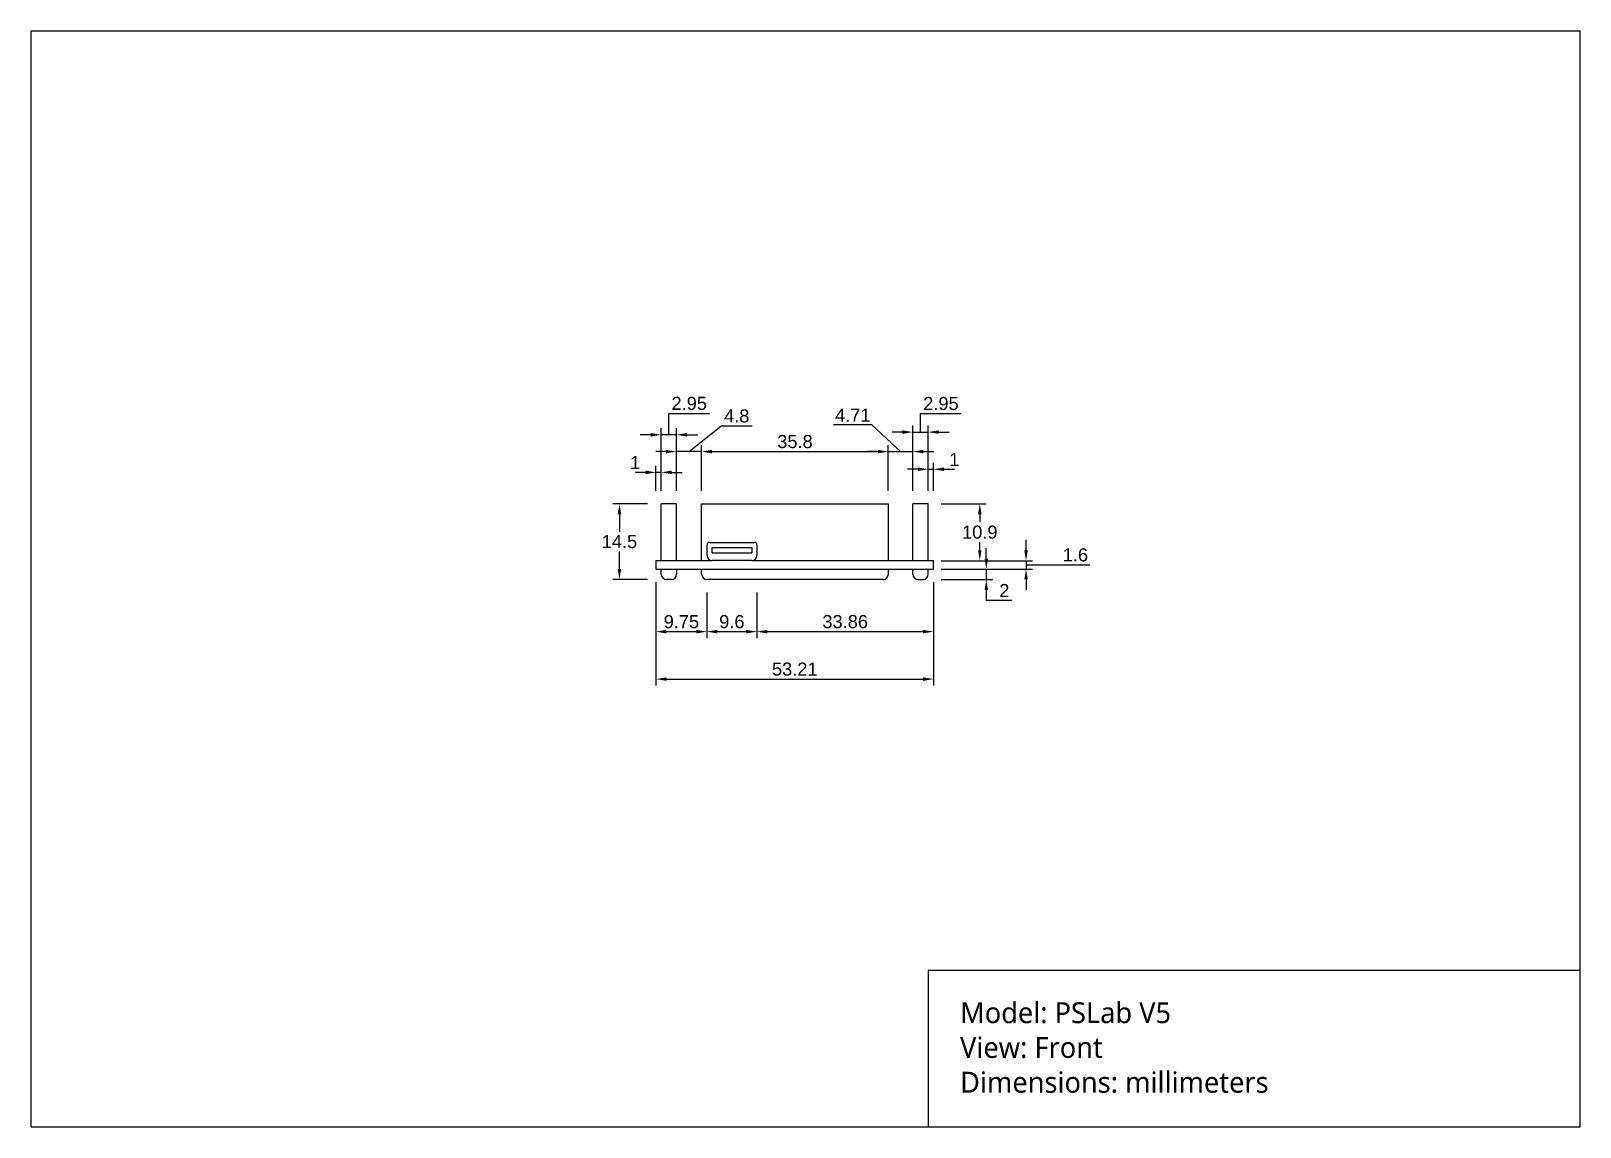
# Model space of a CAD drawing. Header units: millimetres. Extents: x 0 to 297, y 0 to 210.
import ezdxf

# ---------------------------------------------------------------- set-up
doc = ezdxf.new("R2010")
doc.units = ezdxf.units.MM
doc.styles.get("Standard").update_dxf_attribs({"font": 'arial.ttf'})
doc.dimstyles.new('Front', dxfattribs={"dimscale": 0, "dimtxt": 2.5, "dimasz": 2, "dimexe": 1.25, "dimexo": 2.5, "dimtad": 1, "dimtih": 1, "dimtoh": 1, "dimdsep": 46, "dimtxsty": 'Standard', "dimcen": 2.5, "dimclrd": 5, "dimclre": 5, "dimclrt": 5, "dimadec": 0, "dimazin": 0, "dimtfac": 1, "dimtmove": 0, "dimatfit": 3, "dimfxl": 1, "dimarcsym": 0})

# ---------------------------------------------------------------- blocks, each defined once
blk = doc.blocks.new('*D38')
at = {"color": 4, "lineweight": -2, "transparency": 16777216}
for p, q in [((118.22, 119.41), (111.58, 119.41)), ((112.83, 117.41), (112.83, 114.06)), ((112.83, 106.91), (112.83, 110.26)), ((118.22, 104.91), (111.58, 104.91))]:
    blk.add_line(p, q, dxfattribs=at)
at = {"color": 4, "transparency": 16777216}
for points in [[(112.49, 117.41), (113.16, 117.41), (112.83, 119.41)], [(112.49, 106.91), (113.16, 106.91), (112.83, 104.91)]]:
    blk.add_solid(points, dxfattribs=at)
at = {"layer": 'Defpoints', "color": 0, "transparency": 16777216}
for p in [(120.72, 119.41), (112.83, 104.91), (120.72, 104.91)]:
    blk.add_point(p, dxfattribs=at)
at = {"color": 4, "transparency": 16777216, "insert": (112.83, 112.16), "char_height": 2.5, "attachment_point": 5}
blk.add_mtext('14.5', dxfattribs=at)
blk = doc.blocks.new('*D46')
at = {"color": 4, "lineweight": -2, "transparency": 16777216}
for p, q in [((119.83, 104.41), (119.83, 84.57)), ((173.04, 104.41), (173.04, 84.57)), ((121.83, 85.82), (171.04, 85.82))]:
    blk.add_line(p, q, dxfattribs=at)
at = {"color": 4, "transparency": 16777216}
for points in [[(121.83, 86.15), (121.83, 85.48), (119.83, 85.82)], [(171.04, 86.15), (171.04, 85.48), (173.04, 85.82)]]:
    blk.add_solid(points, dxfattribs=at)
at = {"layer": 'Defpoints', "color": 0, "transparency": 16777216}
for p in [(119.83, 106.91), (173.04, 106.91), (173.04, 85.82)]:
    blk.add_point(p, dxfattribs=at)
at = {"color": 4, "transparency": 16777216, "insert": (146.44, 87.72), "char_height": 2.5, "attachment_point": 5}
blk.add_mtext('53.21', dxfattribs=at)
blk = doc.blocks.new('*D50')
at = {"color": 5, "lineweight": -2, "transparency": 16777216}
for p, q in [((128.58, 121.91), (128.58, 130.66)), ((130.58, 129.41), (162.38, 129.41)), ((164.38, 121.91), (164.38, 130.66))]:
    blk.add_line(p, q, dxfattribs=at)
at = {"color": 5, "transparency": 16777216}
for points in [[(130.58, 129.75), (130.58, 129.08), (128.58, 129.41)], [(162.38, 129.75), (162.38, 129.08), (164.38, 129.41)]]:
    blk.add_solid(points, dxfattribs=at)
at = {"layer": 'Defpoints', "color": 0, "transparency": 16777216}
for p in [(164.38, 129.41), (128.58, 119.41), (164.38, 119.41)]:
    blk.add_point(p, dxfattribs=at)
at = {"color": 5, "transparency": 16777216, "insert": (146.48, 131.32), "char_height": 2.5, "attachment_point": 5}
blk.add_mtext('35.8', dxfattribs=at)
blk = doc.blocks.new('*D51')
at = {"color": 5, "lineweight": -2, "transparency": 16777216}
for p, q in [((161.24, 134.51), (153.88, 134.51)), ((166.74, 129.41), (161.24, 134.51)), ((162.38, 129.41), (160.38, 129.41)), ((164.38, 121.91), (164.38, 130.66)), ((164.38, 129.41), (169.09, 129.41)), ((164.38, 129.41), (169.09, 129.41)), ((169.09, 121.91), (169.09, 130.66)), ((171.09, 129.41), (173.09, 129.41))]:
    blk.add_line(p, q, dxfattribs=at)
at = {"color": 5, "transparency": 16777216}
for points in [[(162.38, 129.75), (162.38, 129.08), (164.38, 129.41)], [(171.09, 129.75), (171.09, 129.08), (169.09, 129.41)]]:
    blk.add_solid(points, dxfattribs=at)
at = {"layer": 'Defpoints', "color": 0, "transparency": 16777216}
for p in [(169.09, 129.41), (164.38, 119.41), (169.09, 119.41)]:
    blk.add_point(p, dxfattribs=at)
at = {"color": 5, "transparency": 16777216, "insert": (157.56, 136.39), "char_height": 2.5, "attachment_point": 5}
blk.add_mtext('4.71', dxfattribs=at)
blk = doc.blocks.new('*D52')
at = {"color": 5, "lineweight": -2, "transparency": 16777216}
for p, q in [((170.57, 133.15), (170.57, 136.71)), ((170.57, 136.71), (178.37, 136.71)), ((169.09, 121.91), (169.09, 134.4)), ((172.04, 121.91), (172.04, 134.4)), ((167.09, 133.15), (165.09, 133.15)), ((169.09, 133.15), (172.04, 133.15)), ((169.09, 133.15), (172.04, 133.15)), ((174.04, 133.15), (176.04, 133.15))]:
    blk.add_line(p, q, dxfattribs=at)
at = {"color": 5, "transparency": 16777216}
for points in [[(167.09, 133.48), (167.09, 132.81), (169.09, 133.15)], [(174.04, 133.48), (174.04, 132.81), (172.04, 133.15)]]:
    blk.add_solid(points, dxfattribs=at)
at = {"layer": 'Defpoints', "color": 0, "transparency": 16777216}
for p in [(172.04, 133.15), (169.09, 119.41), (172.04, 119.41)]:
    blk.add_point(p, dxfattribs=at)
at = {"color": 5, "transparency": 16777216, "insert": (174.47, 138.61), "char_height": 2.5, "attachment_point": 5}
blk.add_mtext('2.95', dxfattribs=at)
blk = doc.blocks.new('*D53')
at = {"color": 5, "lineweight": -2, "transparency": 16777216}
for p, q in [((170.04, 126.03), (168.04, 126.03)), ((172.04, 121.91), (172.04, 127.28)), ((172.04, 126.03), (173.04, 126.03)), ((173.04, 121.91), (173.04, 127.28)), ((175.04, 126.03), (177.04, 126.03))]:
    blk.add_line(p, q, dxfattribs=at)
at = {"color": 5, "transparency": 16777216}
for points in [[(170.04, 126.37), (170.04, 125.7), (172.04, 126.03)], [(175.04, 126.37), (175.04, 125.7), (173.04, 126.03)]]:
    blk.add_solid(points, dxfattribs=at)
at = {"layer": 'Defpoints', "color": 0, "transparency": 16777216}
for p in [(173.04, 126.03), (172.04, 119.41), (173.04, 119.41)]:
    blk.add_point(p, dxfattribs=at)
at = {"color": 5, "transparency": 16777216, "insert": (177.04, 127.91), "char_height": 2.5, "attachment_point": 5}
blk.add_mtext('1', dxfattribs=at)
blk = doc.blocks.new('*D54')
at = {"color": 5, "lineweight": -2, "transparency": 16777216}
for p, q in [((126.18, 129.41), (132.36, 134.33)), ((132.36, 134.33), (138.26, 134.33)), ((121.78, 129.41), (119.78, 129.41)), ((123.78, 121.91), (123.78, 130.66)), ((128.58, 129.41), (123.78, 129.41)), ((128.58, 129.41), (123.78, 129.41)), ((128.58, 121.91), (128.58, 130.66)), ((130.58, 129.41), (132.58, 129.41))]:
    blk.add_line(p, q, dxfattribs=at)
at = {"color": 5, "transparency": 16777216}
for points in [[(121.78, 129.75), (121.78, 129.08), (123.78, 129.41)], [(130.58, 129.75), (130.58, 129.08), (128.58, 129.41)]]:
    blk.add_solid(points, dxfattribs=at)
at = {"layer": 'Defpoints', "color": 0, "transparency": 16777216}
for p in [(123.78, 129.41), (123.78, 119.41), (128.58, 119.41)]:
    blk.add_point(p, dxfattribs=at)
at = {"color": 5, "transparency": 16777216, "insert": (135.31, 136.23), "char_height": 2.5, "attachment_point": 5}
blk.add_mtext('4.8', dxfattribs=at)
blk = doc.blocks.new('*D55')
at = {"color": 5, "lineweight": -2, "transparency": 16777216}
for p, q in [((122.31, 132.63), (122.31, 136.74)), ((122.31, 136.74), (130.11, 136.74)), ((120.83, 121.91), (120.83, 133.88)), ((123.78, 121.91), (123.78, 133.88)), ((118.83, 132.63), (116.83, 132.63)), ((123.78, 132.63), (120.83, 132.63)), ((123.78, 132.63), (120.83, 132.63)), ((125.78, 132.63), (127.78, 132.63))]:
    blk.add_line(p, q, dxfattribs=at)
at = {"color": 5, "transparency": 16777216}
for points in [[(118.83, 132.96), (118.83, 132.29), (120.83, 132.63)], [(125.78, 132.96), (125.78, 132.29), (123.78, 132.63)]]:
    blk.add_solid(points, dxfattribs=at)
at = {"layer": 'Defpoints', "color": 0, "transparency": 16777216}
for p in [(120.83, 132.63), (120.83, 119.41), (123.78, 119.41)]:
    blk.add_point(p, dxfattribs=at)
at = {"color": 5, "transparency": 16777216, "insert": (126.21, 138.64), "char_height": 2.5, "attachment_point": 5}
blk.add_mtext('2.95', dxfattribs=at)
blk = doc.blocks.new('*D56')
at = {"color": 5, "lineweight": -2, "transparency": 16777216}
for p, q in [((117.83, 125.43), (115.83, 125.43)), ((119.83, 121.91), (119.83, 126.68)), ((120.83, 125.43), (119.83, 125.43)), ((120.83, 121.91), (120.83, 126.68)), ((122.83, 125.43), (124.83, 125.43))]:
    blk.add_line(p, q, dxfattribs=at)
at = {"color": 5, "transparency": 16777216}
for points in [[(117.83, 125.77), (117.83, 125.1), (119.83, 125.43)], [(122.83, 125.77), (122.83, 125.1), (120.83, 125.43)]]:
    blk.add_solid(points, dxfattribs=at)
at = {"layer": 'Defpoints', "color": 0, "transparency": 16777216}
for p in [(119.83, 125.43), (119.83, 119.41), (120.83, 119.41)]:
    blk.add_point(p, dxfattribs=at)
at = {"color": 5, "transparency": 16777216, "insert": (115.83, 127.31), "char_height": 2.5, "attachment_point": 5}
blk.add_mtext('1', dxfattribs=at)
blk = doc.blocks.new('*D58')
at = {"color": 5, "lineweight": -2, "transparency": 16777216}
for p, q in [((119.83, 102.41), (119.83, 93.66)), ((129.58, 102.41), (129.58, 93.66)), ((121.83, 94.91), (127.58, 94.91))]:
    blk.add_line(p, q, dxfattribs=at)
at = {"color": 5, "transparency": 16777216}
for points in [[(121.83, 95.25), (121.83, 94.58), (119.83, 94.91)], [(127.58, 95.25), (127.58, 94.58), (129.58, 94.91)]]:
    blk.add_solid(points, dxfattribs=at)
at = {"layer": 'Defpoints', "color": 0, "transparency": 16777216}
for p in [(119.83, 104.91), (129.58, 104.91), (129.58, 94.91)]:
    blk.add_point(p, dxfattribs=at)
at = {"color": 5, "transparency": 16777216, "insert": (124.71, 96.81), "char_height": 2.5, "attachment_point": 5}
blk.add_mtext('9.75', dxfattribs=at)
blk = doc.blocks.new('*D59')
at = {"color": 5, "lineweight": -2, "transparency": 16777216}
for p, q in [((129.58, 102.41), (129.58, 93.66)), ((139.18, 102.41), (139.18, 93.66)), ((131.58, 94.91), (137.18, 94.91))]:
    blk.add_line(p, q, dxfattribs=at)
at = {"color": 5, "transparency": 16777216}
for points in [[(131.58, 95.25), (131.58, 94.58), (129.58, 94.91)], [(137.18, 95.25), (137.18, 94.58), (139.18, 94.91)]]:
    blk.add_solid(points, dxfattribs=at)
at = {"layer": 'Defpoints', "color": 0, "transparency": 16777216}
for p in [(129.58, 104.91), (139.18, 104.91), (139.18, 94.91)]:
    blk.add_point(p, dxfattribs=at)
at = {"color": 5, "transparency": 16777216, "insert": (134.38, 96.81), "char_height": 2.5, "attachment_point": 5}
blk.add_mtext('9.6', dxfattribs=at)
blk = doc.blocks.new('*D60')
at = {"color": 5, "lineweight": -2, "transparency": 16777216}
for p, q in [((139.18, 102.41), (139.18, 93.66)), ((173.04, 102.41), (173.04, 93.66)), ((141.18, 94.91), (171.04, 94.91))]:
    blk.add_line(p, q, dxfattribs=at)
at = {"color": 5, "transparency": 16777216}
for points in [[(141.18, 95.25), (141.18, 94.58), (139.18, 94.91)], [(171.04, 95.25), (171.04, 94.58), (173.04, 94.91)]]:
    blk.add_solid(points, dxfattribs=at)
at = {"layer": 'Defpoints', "color": 0, "transparency": 16777216}
for p in [(139.18, 104.91), (173.04, 104.91), (173.04, 94.91)]:
    blk.add_point(p, dxfattribs=at)
at = {"color": 5, "transparency": 16777216, "insert": (156.11, 96.82), "char_height": 2.5, "attachment_point": 5}
blk.add_mtext('33.86', dxfattribs=at)
blk = doc.blocks.new('*D61')
at = {"color": 5, "lineweight": -2, "transparency": 16777216}
for p, q in [((174.54, 119.41), (183.17, 119.41)), ((181.92, 117.41), (181.92, 115.86)), ((181.92, 110.51), (181.92, 112.06)), ((174.54, 108.51), (183.17, 108.51))]:
    blk.add_line(p, q, dxfattribs=at)
at = {"color": 5, "transparency": 16777216}
for points in [[(181.59, 117.41), (182.25, 117.41), (181.92, 119.41)], [(181.59, 110.51), (182.25, 110.51), (181.92, 108.51)]]:
    blk.add_solid(points, dxfattribs=at)
at = {"layer": 'Defpoints', "color": 0, "transparency": 16777216}
for p in [(172.04, 119.41), (172.04, 108.51), (181.92, 108.51)]:
    blk.add_point(p, dxfattribs=at)
at = {"color": 5, "transparency": 16777216, "insert": (181.92, 113.96), "char_height": 2.5, "attachment_point": 5}
blk.add_mtext('10.9', dxfattribs=at)
blk = doc.blocks.new('*D62')
at = {"color": 5, "lineweight": -2, "transparency": 16777216}
for p, q in [((190.78, 110.51), (190.78, 112.51)), ((174.54, 108.51), (192.03, 108.51)), ((190.78, 108.51), (190.78, 106.91)), ((190.78, 108.51), (190.78, 106.91)), ((190.78, 107.71), (197.45, 107.71)), ((197.45, 107.71), (203.02, 107.71)), ((174.54, 106.91), (192.03, 106.91)), ((190.78, 104.91), (190.78, 102.91))]:
    blk.add_line(p, q, dxfattribs=at)
at = {"color": 5, "transparency": 16777216}
for points in [[(190.45, 110.51), (191.12, 110.51), (190.78, 108.51)], [(190.45, 104.91), (191.12, 104.91), (190.78, 106.91)]]:
    blk.add_solid(points, dxfattribs=at)
at = {"layer": 'Defpoints', "color": 0, "transparency": 16777216}
for p in [(172.04, 108.51), (172.04, 106.91), (190.78, 106.91)]:
    blk.add_point(p, dxfattribs=at)
at = {"color": 5, "transparency": 16777216, "insert": (200.24, 109.61), "char_height": 2.5, "attachment_point": 5}
blk.add_mtext('1.6', dxfattribs=at)
blk = doc.blocks.new('*D63')
at = {"color": 5, "lineweight": -2, "transparency": 16777216}
for p, q in [((183.17, 108.91), (183.17, 110.91)), ((174.54, 106.91), (184.42, 106.91)), ((174.54, 104.91), (184.42, 104.91)), ((183.17, 106.91), (183.17, 104.91)), ((183.17, 102.91), (183.17, 100.91)), ((188.08, 100.91), (183.17, 100.91))]:
    blk.add_line(p, q, dxfattribs=at)
at = {"color": 5, "transparency": 16777216}
for points in [[(182.84, 108.91), (183.5, 108.91), (183.17, 106.91)], [(182.84, 102.91), (183.5, 102.91), (183.17, 104.91)]]:
    blk.add_solid(points, dxfattribs=at)
at = {"layer": 'Defpoints', "color": 0, "transparency": 16777216}
for p in [(172.04, 106.91), (172.04, 104.91), (183.17, 104.91)]:
    blk.add_point(p, dxfattribs=at)
at = {"color": 5, "transparency": 16777216, "insert": (186.62, 102.79), "char_height": 2.5, "attachment_point": 5}
blk.add_mtext('2', dxfattribs=at)

msp = doc.modelspace()

# ---------------------------------------------------------------- linework, layer by layer
for p, q in [((123.674, 119.413), (120.833, 119.413)), ((120.833, 108.513), (120.833, 119.413)), ((123.783, 119.413), (123.674, 119.413)), ((123.783, 108.513), (123.783, 119.413)), ((128.583, 119.413), (164.383, 119.413)), ((128.583, 108.513), (128.583, 119.413)), ((164.383, 108.513), (164.383, 119.413)), ((172.043, 119.413), (169.093, 119.413)), ((169.093, 108.513), (169.093, 119.413)), ((172.043, 108.513), (172.043, 119.413)), ((129.633, 109.513), (129.633, 111.513)), ((130.133, 112.013), (138.683, 112.013)), ((130.633, 111.013), (138.183, 111.013)), ((130.633, 110.013), (130.633, 111.013)), ((130.633, 110.013), (138.183, 110.013)), ((138.183, 111.013), (138.183, 110.013)), ((139.183, 111.513), (139.183, 109.513)), ((119.833, 108.513), (119.833, 106.913)), ((119.833, 108.513), (129.633, 108.513)), ((129.633, 108.513), (130.633, 108.513)), ((138.183, 108.513), (130.633, 108.513)), ((138.183, 108.513), (173.043, 108.513)), ((173.043, 106.913), (173.043, 108.513)), ((119.833, 106.913), (173.043, 106.913)), ((120.833, 105.913), (120.833, 106.913)), ((122.783, 104.913), (121.833, 104.913)), ((123.783, 106.913), (123.783, 105.913)), ((128.583, 105.913), (128.583, 106.913)), ((163.383, 104.913), (129.583, 104.913)), ((164.383, 105.913), (164.383, 106.913)), ((169.093, 105.913), (169.093, 106.913)), ((170.093, 104.913), (171.043, 104.913)), ((172.043, 105.913), (172.043, 106.913)), ((297, 30), (172, 30)), ((172, 30), (172, 0)), ((297, 0), (297, 30))]:
    msp.add_line(p, q)
msp.add_lwpolyline([(0, 0), (297, 0), (297, 210), (0, 210)], close=True)
for centre, radius, start, end in [((130.133, 111.513), 0.5, 90, 180), ((138.683, 111.513), 0.5, 0, 90), ((130.633, 109.513), 1, 180, 270), ((138.183, 109.513), 1, 270, 0), ((121.833, 105.913), 1, 180, 270), ((122.783, 105.913), 1, 270, 0), ((129.583, 105.913), 1, 180, 270), ((163.383, 105.913), 1, 270, 0), ((170.093, 105.913), 1, 180, 270), ((171.043, 105.913), 1, 270, 0)]:
    msp.add_arc(centre, radius, start, end)

# ---------------------------------------------------------------- texts
at = {"insert": (178.141, 23.907), "char_height": 4, "attachment_point": 1}
msp.add_mtext_dynamic_manual_height_columns('{\\fSegoe UI|b0|i0|c0|p34;Model: PSLab V5\\PView: Front\\PDimensions: millimeters}', width=77.5112, gutter_width=12.5, heights=[0], dxfattribs=at)

# ---------------------------------------------------------------- dimensions: what is measured, and where the dimension line sits
for base, p1, p2, picture, middle in [((120.833, 132.628), (123.783, 119.413), (120.833, 119.413), '*D55', (122.933, 138.644)), ((164.383, 129.413), (128.583, 119.413), (164.383, 119.413), '*D50', (146.483, 131.315)), ((129.583, 94.913), (119.833, 104.913), (129.583, 104.913), '*D58', (124.708, 96.814)), ((139.183, 94.913), (129.583, 104.913), (139.183, 104.913), '*D59', (134.383, 96.814)), ((173.043, 94.913), (139.183, 104.913), (173.043, 104.913), '*D60', (156.113, 96.815))]:
    dim = msp.add_linear_dim(base=base, p1=p1, p2=p2, dimstyle='Front')
    dim.commit()
    dim.dimension.update_dxf_attribs({"geometry": picture, "text_midpoint": middle})
for base, p1, p2, picture, middle in [((172.043, 133.146), (169.093, 119.413), (172.043, 119.413), '*D52', (171.193, 136.706)), ((169.093, 129.413), (164.383, 119.413), (169.093, 119.413), '*D51', (160.616, 134.512)), ((119.833, 125.433), (120.833, 119.413), (119.833, 119.413), '*D56', (115.833, 125.433)), ((173.043, 126.033), (172.043, 119.413), (173.043, 119.413), '*D53', (177.043, 126.033))]:
    dim = msp.add_linear_dim(base=base, p1=p1, p2=p2, dimstyle='Front')
    dim.commit()
    dim.dimension.update_dxf_attribs({"geometry": picture, "text_midpoint": middle, "dimtype": 160})
for base, p1, p2, override, picture, middle in [((123.783, 129.413), (128.583, 119.413), (123.783, 119.413), {"dimtmove": 1}, '*D54', (132.982, 134.333)), ((173.043, 85.816), (119.833, 106.913), (173.043, 106.913), {"dimclrd": 4, "dimclre": 4, "dimclrt": 4}, '*D46', (146.438, 85.816))]:
    dim = msp.add_linear_dim(base=base, p1=p1, p2=p2, dimstyle='Front', override=override)
    dim.commit()
    dim.dimension.update_dxf_attribs({"geometry": picture, "text_midpoint": middle, "dimtype": 160})
dim = msp.add_linear_dim(base=(112.827, 104.913), p1=(120.724, 119.413), p2=(120.724, 104.913), angle=90, dimstyle='Front', override={"dimclrd": 4, "dimclre": 4, "dimclrt": 4})
dim.commit()
dim.dimension.update_dxf_attribs({"geometry": '*D38', "text_midpoint": (112.827, 112.163)})
for base, p1, p2, picture, middle in [((181.921, 108.513), (172.043, 119.413), (172.043, 108.513), '*D61', (181.921, 113.963)), ((190.785, 106.913), (172.043, 108.513), (172.043, 106.913), '*D62', (198.078, 109.614))]:
    dim = msp.add_linear_dim(base=base, p1=p1, p2=p2, angle=90, dimstyle='Front')
    dim.commit()
    dim.dimension.update_dxf_attribs({"geometry": picture, "text_midpoint": middle})
dim = msp.add_linear_dim(base=(183.171, 104.913), p1=(172.043, 106.913), p2=(172.043, 104.913), angle=90, dimstyle='Front')
dim.commit()
dim.dimension.update_dxf_attribs({"geometry": '*D63', "text_midpoint": (186.154, 101.485), "dimtype": 160})

doc.saveas('drawing.dxf')
